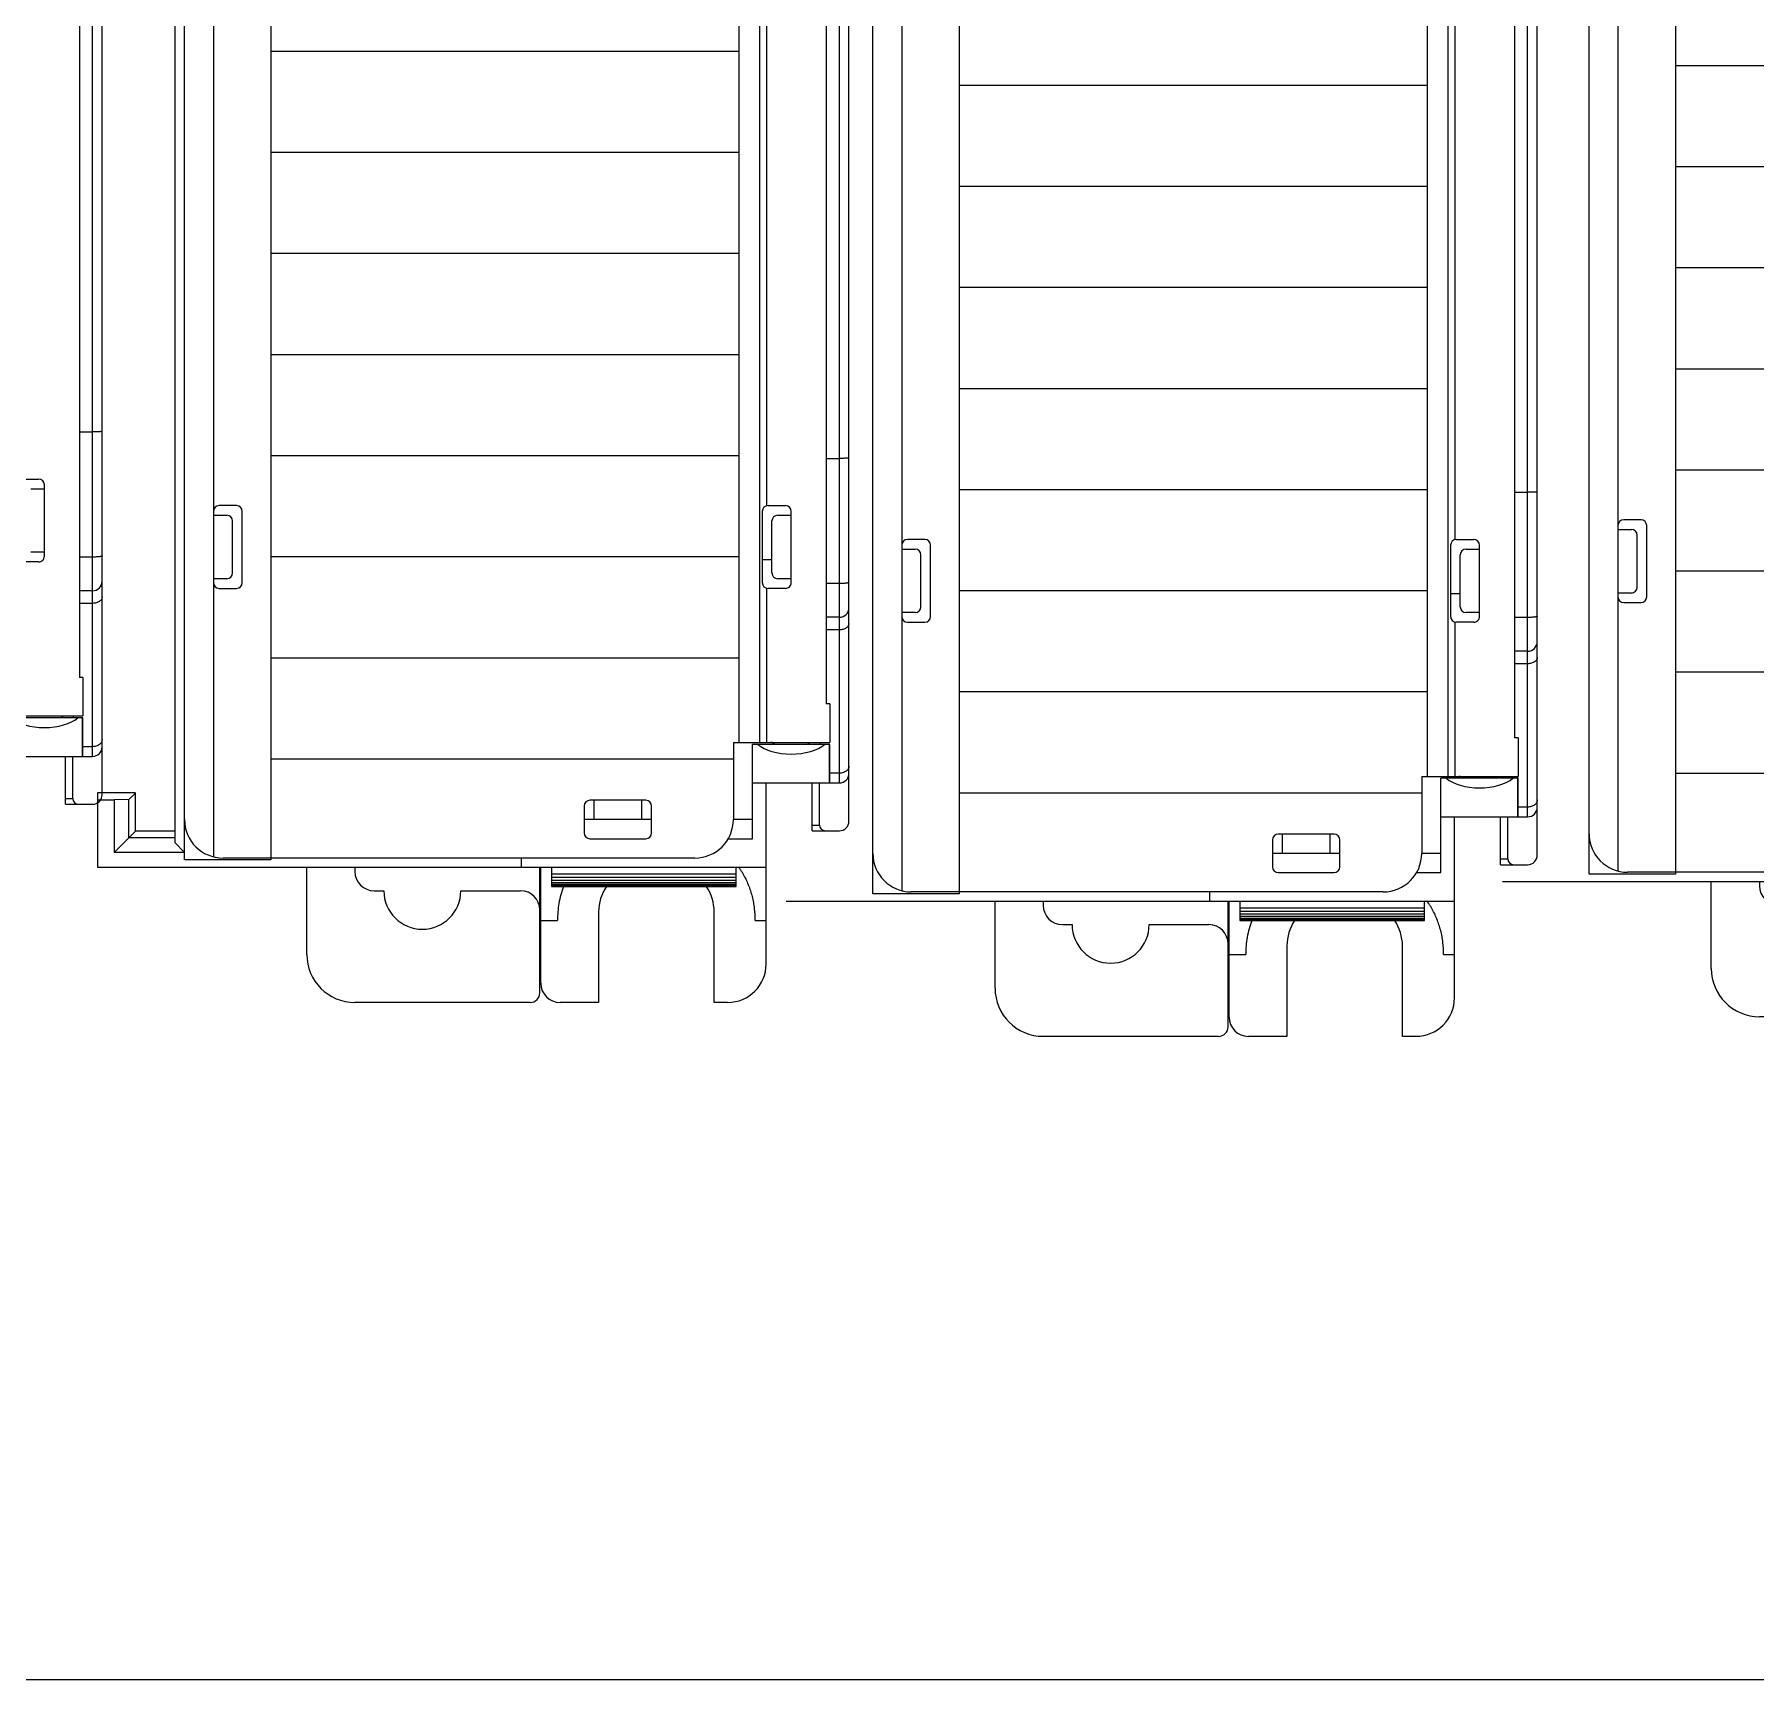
# Model space of a CAD drawing. Header units: inches. Extents: x -38 to 199, y -310 to 64.
# Drawn here: x 169.789 to 173.307, y 53.534 to 56.897 of the extents above; entities that cross this region are included whole.
import ezdxf

# ---------------------------------------------------------------- set-up
doc = ezdxf.new("R2010")
doc.units = ezdxf.units.IN
doc.header["$MEASUREMENT"] = 0
doc.layers.add('off-wire', color=6, linetype='Continuous')
doc.layers.add('PLC', color=7, linetype='Continuous')

# ---------------------------------------------------------------- blocks, each defined once
blk = doc.blocks.new('AI4')
at = {"layer": 'PLC', "linetype": 'Continuous'}
for p, q in [((216.1276, -52.2296), (216.1276, -47.774)), ((216.1079, -52.1514), (216.1079, -48.5845)), ((216.0811, -48.7774), (216.0811, -51.99)), ((216.0811, -51.488), (216.1079, -51.488)), ((215.9622, -51.5845), (215.9976, -51.5845)), ((215.9819, -51.6042), (216.0095, -51.6042)), ((216.0095, -51.742), (216.0095, -51.5963)), ((216.0095, -51.7341), (215.9819, -51.7341)), ((216.1079, -51.7438), (216.0811, -51.7438)), ((215.9976, -51.7538), (215.9622, -51.7538)), ((216.1079, -51.8128), (216.0811, -51.8128)), ((216.1079, -51.8385), (216.0811, -51.8385)), ((216.0882, -51.99), (216.0811, -51.99)), ((216.0882, -51.99), (216.0882, -52.0687)), ((215.8913, -52.0687), (216.0882, -52.0687)), ((216.0882, -52.0727), (215.9307, -52.0727)), ((216.0685, -52.0687), (216.0685, -52.0727)), ((216.087, -52.0727), (216.087, -52.1514)), ((216.0882, -52.1514), (216.0882, -52.0727)), ((216.1079, -52.1315), (216.0882, -52.1315)), ((215.9307, -52.1514), (216.1079, -52.1514)), ((216.0524, -52.2492), (216.0524, -52.1514)), ((216.0674, -52.2374), (216.0674, -52.1514)), ((216.0524, -52.2374), (216.0674, -52.2374)), ((216.0524, -52.2492), (216.1079, -52.2492))]:
    blk.add_line(p, q, dxfattribs=at)
for centre, radius, start, end in [((215.9976, -51.5963), 0.0118, 0, 90), ((215.9976, -51.742), 0.0118, 270, 0.0044), ((216.1079, -51.7931), 0.0197, 270, 359.9978), ((216.0518, -52.0805), 0.0118, 112.5, 139.4521), ((216.1079, -52.1317), 0.0197, 270, 359.9991), ((216.1079, -52.2296), 0.0197, 270, 0)]:
    blk.add_arc(centre, radius, start, end, dxfattribs=at)
for centre, major_axis, ratio, start_param, end_param in [((216.0095, -52.053), (0.0787, 0), 0.5, 3.665191, 5.759587), ((216.0792, -52.2374), (0.0118, 0), 0.999848, 3.141593, 4.712389)]:
    blk.add_ellipse(centre, major_axis=major_axis, ratio=ratio, start_param=start_param, end_param=end_param, dxfattribs=at)
for points, knots in [([(216.1276, -51.4869), (216.1276, -51.4869), (216.1275, -51.487), (216.1275, -51.487), (216.1273, -51.4871), (216.1272, -51.4871), (216.127, -51.4872), (216.1266, -51.4873), (216.126, -51.4873), (216.1252, -51.4874), (216.1242, -51.4875), (216.1231, -51.4876), (216.1212, -51.4877), (216.1187, -51.4878), (216.1153, -51.4879), (216.1117, -51.488), (216.1092, -51.488), (216.1079, -51.488)], [0, 0, 0, 0, 0.002842, 0.007273, 0.013786, 0.022509, 0.033481, 0.046706, 0.079887, 0.121887, 0.172267, 0.23051, 0.296093, 0.446892, 0.619054, 0.806193, 1, 1, 1, 1]), ([(216.1276, -51.7414), (216.1276, -51.7414), (216.1276, -51.7415), (216.1275, -51.7417), (216.1273, -51.7418), (216.1271, -51.7419), (216.1267, -51.7421), (216.126, -51.7424), (216.1252, -51.7426), (216.1242, -51.7428), (216.1231, -51.743), (216.1212, -51.7432), (216.1187, -51.7435), (216.114, -51.7438), (216.1104, -51.7438), (216.1079, -51.7438)], [0, 0, 0, 0, 0.006031, 0.012929, 0.021264, 0.031354, 0.057354, 0.091546, 0.134002, 0.184415, 0.242349, 0.307332, 0.456204, 0.625694, 1, 1, 1, 1]), ([(216.1276, -51.8252), (216.1276, -51.8261), (216.1273, -51.8279), (216.1261, -51.8304), (216.1243, -51.8327), (216.1218, -51.8347), (216.1188, -51.8364), (216.1154, -51.8376), (216.1117, -51.8383), (216.1092, -51.8385), (216.1079, -51.8385)], [0, 0, 0, 0, 0.100092, 0.204902, 0.317205, 0.438585, 0.56921, 0.707955, 0.852748, 1, 1, 1, 1]), ([(216.1218, -52.1272), (216.1199, -52.1286), (216.1165, -52.1302), (216.1117, -52.1313), (216.1092, -52.1315), (216.1079, -52.1315)], [0, 0, 0, 0, 0.483117, 0.739904, 1, 1, 1, 1]), ([(216.1276, -52.1168), (216.1276, -52.1178), (216.1273, -52.1197), (216.1262, -52.1225), (216.1243, -52.1251), (216.1227, -52.1265), (216.1218, -52.1272)], [0, 0, 0, 0, 0.234677, 0.477026, 0.731179, 1, 1, 1, 1])]:
    blk.add_open_spline(points, degree=3, knots=knots, dxfattribs=at)
blk = doc.blocks.new('ai_red')
at = {"layer": 'PLC', "color": 1, "linetype": 'Continuous'}
for p, q in [((73.1198, -179.6081), (73.1198, -184.2026)), ((74.4978, -184.1587), (74.4978, -179.7032)), ((73.1395, -184.2226), (73.1395, -180.5136)), ((73.1986, -180.5136), (73.1986, -184.2316)), ((74.2734, -183.9979), (74.2734, -180.5136)), ((74.3146, -180.5136), (74.3146, -183.9979)), ((74.4781, -184.0806), (74.4781, -180.5136)), ((74.4513, -180.7066), (74.4513, -183.9192)), ((74.3302, -183.5138), (74.3302, -182.352)), ((74.4513, -183.4171), (74.4781, -183.4171)), ((73.1986, -183.5333), (73.2261, -183.5333)), ((73.2458, -183.5136), (73.2104, -183.5136)), ((73.2576, -183.6711), (73.2576, -183.5255)), ((74.3206, -183.5255), (74.3206, -183.6711)), ((74.3324, -183.5136), (74.3679, -183.5136)), ((74.3521, -183.5333), (74.3797, -183.5333)), ((74.3797, -183.6711), (74.3797, -183.5255)), ((73.2379, -183.6514), (73.2379, -183.5451)), ((74.3403, -183.6514), (74.3403, -183.5451)), ((74.3206, -183.6239), (74.3403, -183.6239)), ((73.2261, -183.6632), (73.1986, -183.6632)), ((74.3797, -183.6632), (74.3521, -183.6632)), ((74.4781, -183.673), (74.4513, -183.673)), ((73.2104, -183.6829), (73.2458, -183.6829)), ((74.3302, -183.9979), (74.3302, -183.6827)), ((74.3679, -183.6829), (74.3324, -183.6829)), ((74.4781, -183.742), (74.4513, -183.742)), ((74.4781, -183.7677), (74.4513, -183.7677)), ((74.4584, -183.9192), (74.4513, -183.9192)), ((74.4584, -183.9192), (74.4584, -183.9979)), ((74.2616, -183.9979), (74.4584, -183.9979)), ((74.2616, -183.9979), (74.2616, -184.1554)), ((74.4584, -184.0018), (74.3009, -184.0018)), ((74.3009, -184.1947), (74.3009, -184.0018)), ((74.4387, -183.9979), (74.4387, -184.0018)), ((74.4572, -184.0018), (74.4572, -184.0806)), ((74.4584, -184.0806), (74.4584, -184.0018)), ((74.4781, -184.0607), (74.4584, -184.0607)), ((74.3009, -184.0806), (74.4781, -184.0806)), ((74.3285, -184.4506), (74.3285, -184.0806)), ((74.4226, -184.1784), (74.4226, -184.0806)), ((74.4376, -184.1666), (74.4376, -184.0806)), ((72.9623, -184.1003), (73.0391, -184.1003)), ((72.9623, -184.2538), (72.9623, -184.1003)), ((72.9623, -184.1153), (72.9955, -184.1153)), ((73.0255, -184.1148), (72.9955, -184.1153)), ((72.9955, -184.1153), (72.9955, -184.2226)), ((73.0391, -184.1012), (73.0255, -184.1148)), ((73.0255, -184.1926), (73.0255, -184.1148)), ((73.0391, -184.179), (73.0391, -184.1012)), ((73.9564, -184.1278), (73.9564, -184.1829)), ((74.0824, -184.116), (73.9683, -184.116)), ((73.9761, -184.116), (73.9761, -184.1554)), ((74.0746, -184.1554), (74.0746, -184.116)), ((74.0942, -184.1829), (74.0942, -184.1278)), ((74.0942, -184.1554), (73.9564, -184.1554)), ((74.3009, -184.1554), (74.2616, -184.1554)), ((74.4226, -184.1666), (74.4376, -184.1666)), ((72.9955, -184.2226), (73.0391, -184.179)), ((73.1198, -184.1926), (73.0255, -184.1926)), ((73.1198, -184.179), (73.0391, -184.179)), ((73.1198, -184.2026), (73.1395, -184.2226)), ((73.9683, -184.1947), (74.0824, -184.1947)), ((74.25, -184.1947), (74.3009, -184.1947)), ((74.4226, -184.1784), (74.4781, -184.1784)), ((73.1395, -184.2226), (72.9955, -184.2226)), ((74.1828, -184.2341), (73.2183, -184.2341)), ((73.8285, -184.2538), (73.8285, -184.2341)), ((74.3285, -184.2538), (72.9623, -184.2538)), ((73.3895, -184.431), (73.3895, -184.2538)), ((73.4879, -184.2538), (73.4879, -184.2617)), ((73.8659, -184.5097), (73.8659, -184.2538)), ((73.8679, -184.49), (73.8679, -184.2538)), ((73.8895, -184.2541), (73.8895, -184.2925)), ((74.2675, -184.2674), (73.8895, -184.2674)), ((74.2675, -184.2742), (73.8895, -184.2742)), ((74.2675, -184.2925), (74.2675, -184.2541)), ((73.5273, -184.301), (73.547, -184.301)), ((73.7045, -184.301), (73.8265, -184.301)), ((74.2675, -184.2799), (73.8895, -184.2799)), ((74.2675, -184.2846), (73.8895, -184.2846)), ((74.2675, -184.2883), (73.8895, -184.2883)), ((74.2675, -184.2909), (73.8895, -184.2909)), ((74.2675, -184.2925), (73.8895, -184.2925)), ((74.2675, -184.293), (73.8895, -184.293)), ((73.986, -184.3444), (73.986, -184.5294)), ((74.2222, -184.5294), (74.2222, -184.3444)), ((73.8679, -184.3621), (73.9022, -184.3621)), ((74.3059, -184.3621), (74.3285, -184.3621)), ((73.8462, -184.5294), (73.4879, -184.5294)), ((73.986, -184.5294), (73.9072, -184.5294)), ((74.2498, -184.5294), (74.2222, -184.5294))]:
    blk.add_line(p, q, dxfattribs=at)
at = {"layer": 'PLC', "color": 1}
for p, q in [((73.3163, -182.5845), (74.2734, -182.5845)), ((73.3163, -182.7912), (74.2734, -182.7912)), ((73.3163, -182.9979), (74.2734, -182.9979)), ((73.3163, -183.2046), (74.2734, -183.2046)), ((73.3163, -183.4113), (74.2734, -183.4113)), ((73.3163, -183.618), (74.2734, -183.618)), ((73.3163, -183.8247), (74.2734, -183.8247)), ((73.3163, -184.0314), (74.2616, -184.0314))]:
    blk.add_line(p, q, dxfattribs=at)
blk.add_lwpolyline([(73.1395, -180.5136), (73.3163, -180.5136), (73.3163, -184.2381), (73.1395, -184.2381)], close=True, dxfattribs=at)
at = {"layer": 'PLC', "color": 1, "linetype": 'Continuous'}
for centre, radius, start, end in [((73.2104, -183.5255), 0.0118, 90, 179.9886), ((73.2261, -183.5451), 0.0118, 0, 90), ((73.2458, -183.5255), 0.0118, 0, 90), ((74.3324, -183.5255), 0.0118, 90, 180), ((74.3521, -183.5451), 0.0118, 90, 180), ((74.3679, -183.5255), 0.0118, 0, 90), ((73.2104, -183.6711), 0.0118, 180.0095, 270), ((73.2261, -183.6514), 0.0118, 270, 360), ((73.2458, -183.6711), 0.0118, 270, 360), ((74.3324, -183.6711), 0.0118, 180, 270), ((74.3521, -183.6514), 0.0118, 180, 270), ((74.3679, -183.6711), 0.0118, 270, 0.0044), ((74.4781, -183.7223), 0.0197, 270, 359.9978), ((74.3373, -184.0097), 0.0118, 40.5479, 90), ((74.422, -184.0097), 0.0118, 112.5, 139.4521), ((74.4781, -184.0609), 0.0197, 270, 359.9991), ((73.9683, -184.1278), 0.0118, 90, 180), ((74.0824, -184.1278), 0.0118, 0, 90), ((73.2183, -184.1554), 0.0787, 180, 270), ((74.1828, -184.1554), 0.0787, 270, 0), ((74.4781, -184.1587), 0.0197, 270, 0), ((73.9683, -184.1829), 0.0118, 180, 270), ((74.0824, -184.1829), 0.0118, 270, 0), ((73.5273, -184.2617), 0.0394, 180, 270), ((74.1331, -184.3524), 0.1713, 33.8916, 35.1241), ((74.1315, -184.3535), 0.1733, 32.0748, 33.8895), ((74.1294, -184.3547), 0.1757, 30.1195, 32.0722), ((73.6257, -184.301), 0.0787, 180, 0), ((73.8265, -184.3404), 0.0394, 0, 90), ((74.0785, -184.3444), 0.0925, 145.6538, 180), ((74.1297, -184.3444), 0.0925, 0, 34.3463), ((73.4879, -184.431), 0.0984, 180, 270), ((74.2498, -184.4506), 0.0787, 270, 0), ((73.8462, -184.5097), 0.0197, 270, 0), ((73.9072, -184.49), 0.0394, 180, 270)]:
    blk.add_arc(centre, radius, start, end, dxfattribs=at)
for centre, major_axis, ratio, start_param, end_param in [((74.3797, -183.9821), (0.0787, 0), 0.5, 3.665191, 5.759587), ((74.4494, -184.1666), (0.0118, 0), 0.999848, 3.141593, 4.712389)]:
    blk.add_ellipse(centre, major_axis=major_axis, ratio=ratio, start_param=start_param, end_param=end_param, dxfattribs=at)
for points, knots in [([(74.4978, -183.4161), (74.4978, -183.4161), (74.4978, -183.4162), (74.4977, -183.4162), (74.4976, -183.4162), (74.4974, -183.4163), (74.4972, -183.4163), (74.4968, -183.4164), (74.4962, -183.4165), (74.4954, -183.4166), (74.4944, -183.4167), (74.4933, -183.4168), (74.4915, -183.4169), (74.4889, -183.417), (74.4855, -183.4171), (74.4819, -183.4171), (74.4794, -183.4171), (74.4781, -183.4171)], [0, 0, 0, 0, 0.002842, 0.007273, 0.013786, 0.022509, 0.033481, 0.046706, 0.079887, 0.121887, 0.172267, 0.23051, 0.296093, 0.446892, 0.619054, 0.806193, 1, 1, 1, 1]), ([(74.4978, -183.6706), (74.4978, -183.6706), (74.4978, -183.6707), (74.4977, -183.6708), (74.4976, -183.6709), (74.4973, -183.6711), (74.4969, -183.6713), (74.4962, -183.6715), (74.4954, -183.6717), (74.4944, -183.6719), (74.4933, -183.6721), (74.4915, -183.6724), (74.4889, -183.6726), (74.4843, -183.6729), (74.4806, -183.673), (74.4781, -183.673)], [0, 0, 0, 0, 0.006031, 0.012929, 0.021264, 0.031354, 0.057354, 0.091546, 0.134002, 0.184415, 0.242349, 0.307332, 0.456204, 0.625694, 1, 1, 1, 1]), ([(74.4978, -183.7544), (74.4978, -183.7553), (74.4975, -183.757), (74.4963, -183.7596), (74.4945, -183.7619), (74.492, -183.7639), (74.489, -183.7655), (74.4856, -183.7667), (74.4819, -183.7675), (74.4794, -183.7677), (74.4781, -183.7677)], [0, 0, 0, 0, 0.100092, 0.204902, 0.317205, 0.438585, 0.56921, 0.707955, 0.852748, 1, 1, 1, 1]), ([(74.492, -184.0564), (74.4901, -184.0578), (74.4867, -184.0594), (74.4819, -184.0605), (74.4794, -184.0607), (74.4781, -184.0607)], [0, 0, 0, 0, 0.483117, 0.739904, 1, 1, 1, 1]), ([(74.4978, -184.046), (74.4978, -184.0469), (74.4975, -184.0489), (74.4964, -184.0517), (74.4945, -184.0543), (74.4929, -184.0557), (74.492, -184.0564)], [0, 0, 0, 0, 0.234677, 0.477026, 0.731179, 1, 1, 1, 1]), ([(74.3059, -184.3621), (74.3062, -184.3539), (74.3056, -184.3415), (74.3032, -184.3252), (74.3005, -184.313), (74.297, -184.3011), (74.2912, -184.2853), (74.2856, -184.2739), (74.2814, -184.2666)], [0, 0, 0, 0, 0.246902, 0.370862, 0.495205, 0.620107, 0.745786, 1, 1, 1, 1]), ([(73.9144, -184.2924), (73.9101, -184.3035), (73.9037, -184.3265), (73.9019, -184.3503), (73.9022, -184.3621)], [0, 0, 0, 0, 0.502407, 1, 1, 1, 1])]:
    blk.add_open_spline(points, degree=3, knots=knots, dxfattribs=at)
blk = doc.blocks.new('8')
at = {"layer": 'PLC', "color": 1, "linetype": 'Continuous'}
for p, q in [((5.9607, -175.379), (5.9607, -170.9235)), ((4.6615, -171.7339), (4.6615, -175.4519)), ((5.7363, -175.2182), (5.7363, -171.7339)), ((5.7775, -171.7339), (5.7775, -175.2182)), ((5.941, -175.3008), (5.941, -171.7339)), ((5.9142, -171.9268), (5.9142, -175.1394)), ((5.7931, -174.7341), (5.7931, -173.5723)), ((5.9142, -174.6374), (5.941, -174.6374)), ((4.7087, -174.7339), (4.6733, -174.7339)), ((5.7953, -174.7339), (5.8308, -174.7339)), ((4.6615, -174.7536), (4.689, -174.7536)), ((4.7008, -174.8717), (4.7008, -174.7654)), ((4.7205, -174.8914), (4.7205, -174.7457)), ((5.7835, -174.7457), (5.7835, -174.8914)), ((5.8032, -174.8717), (5.8032, -174.7654)), ((5.815, -174.7536), (5.8426, -174.7536)), ((5.8426, -174.8914), (5.8426, -174.7457)), ((5.7835, -174.8441), (5.8032, -174.8441)), ((4.689, -174.8835), (4.6615, -174.8835)), ((4.6733, -174.9032), (4.7087, -174.9032)), ((5.7931, -175.2182), (5.7931, -174.903)), ((5.8308, -174.9032), (5.7953, -174.9032)), ((5.8426, -174.8835), (5.815, -174.8835)), ((5.941, -174.8933), (5.9142, -174.8933)), ((5.941, -174.9623), (5.9142, -174.9623)), ((5.941, -174.9879), (5.9142, -174.9879)), ((5.9213, -175.1394), (5.9142, -175.1394)), ((5.9213, -175.1394), (5.9213, -175.2182)), ((5.7245, -175.2182), (5.9213, -175.2182)), ((5.7245, -175.2182), (5.7245, -175.3756)), ((5.9213, -175.2221), (5.7638, -175.2221)), ((5.7638, -175.415), (5.7638, -175.2221)), ((5.9016, -175.2182), (5.9016, -175.2221)), ((5.9201, -175.2221), (5.9201, -175.3008)), ((5.9213, -175.3008), (5.9213, -175.2221)), ((5.7638, -175.3008), (5.941, -175.3008)), ((5.7914, -175.6709), (5.7914, -175.3008)), ((5.8855, -175.3987), (5.8855, -175.3008)), ((5.9005, -175.3869), (5.9005, -175.3008)), ((5.941, -175.2809), (5.9213, -175.2809)), ((5.5453, -175.3363), (5.4312, -175.3363)), ((5.439, -175.3363), (5.439, -175.3756)), ((5.5375, -175.3756), (5.5375, -175.3363)), ((5.4193, -175.3481), (5.4193, -175.4032)), ((5.5571, -175.4032), (5.5571, -175.3481)), ((5.5571, -175.3756), (5.4193, -175.3756)), ((5.7638, -175.3756), (5.7245, -175.3756)), ((5.8855, -175.3869), (5.9005, -175.3869)), ((5.8855, -175.3987), (5.941, -175.3987)), ((5.4312, -175.415), (5.5453, -175.415)), ((5.7129, -175.415), (5.7638, -175.415)), ((5.7914, -175.4741), (4.4253, -175.4741)), ((5.6457, -175.4544), (4.6812, -175.4544)), ((4.8524, -175.6512), (4.8524, -175.4741)), ((4.9508, -175.4741), (4.9508, -175.4819)), ((5.2914, -175.4741), (5.2914, -175.4544)), ((5.3288, -175.73), (5.3288, -175.4741)), ((5.3308, -175.7103), (5.3308, -175.4741)), ((5.3524, -175.4743), (5.3524, -175.5128)), ((5.7304, -175.5128), (5.7304, -175.4743)), ((5.7304, -175.4876), (5.3524, -175.4876)), ((5.7304, -175.4944), (5.3524, -175.4944)), ((5.7304, -175.5002), (5.3524, -175.5002)), ((5.7304, -175.5049), (5.3524, -175.5049)), ((5.7304, -175.5086), (5.3524, -175.5086)), ((5.7304, -175.5112), (5.3524, -175.5112)), ((5.7304, -175.5128), (5.3524, -175.5128)), ((5.7304, -175.5133), (5.3524, -175.5133)), ((4.9902, -175.5213), (5.0099, -175.5213)), ((5.1674, -175.5213), (5.2894, -175.5213)), ((5.3308, -175.5823), (5.3651, -175.5823)), ((5.4489, -175.5646), (5.4489, -175.7497)), ((5.6851, -175.7497), (5.6851, -175.5646)), ((5.7688, -175.5823), (5.7914, -175.5823)), ((5.3091, -175.7497), (4.9508, -175.7497)), ((5.4489, -175.7497), (5.3701, -175.7497)), ((5.7127, -175.7497), (5.6851, -175.7497))]:
    blk.add_line(p, q, dxfattribs=at)
at = {"layer": 'PLC', "color": 1}
for p, q in [((4.7792, -173.8048), (5.7363, -173.8048)), ((4.7792, -174.0115), (5.7363, -174.0115)), ((4.7792, -174.2182), (5.7363, -174.2182)), ((4.7792, -174.4249), (5.7363, -174.4249)), ((4.7792, -174.6315), (5.7363, -174.6315)), ((4.7792, -174.8382), (5.7363, -174.8382)), ((4.7792, -175.0449), (5.7363, -175.0449)), ((4.7792, -175.2516), (5.7245, -175.2516))]:
    blk.add_line(p, q, dxfattribs=at)
blk.add_lwpolyline([(4.6024, -171.7339), (4.7792, -171.7339), (4.7792, -175.4583), (4.6024, -175.4583)], close=True, dxfattribs=at)
at = {"layer": 'PLC', "color": 1, "linetype": 'Continuous'}
for centre, radius, start, end in [((4.6733, -174.7457), 0.0118, 90, 179.9886), ((4.7087, -174.7457), 0.0118, 0, 90), ((5.7953, -174.7457), 0.0118, 90, 180), ((5.8308, -174.7457), 0.0118, 0, 90), ((4.689, -174.7654), 0.0118, 0, 90), ((5.815, -174.7654), 0.0118, 90, 180), ((4.689, -174.8717), 0.0118, 270, 360), ((5.815, -174.8717), 0.0118, 180, 270), ((4.6733, -174.8914), 0.0118, 180.0095, 270), ((4.7087, -174.8914), 0.0118, 270, 360), ((5.7953, -174.8914), 0.0118, 180, 270), ((5.8308, -174.8914), 0.0118, 270, 0.0044), ((5.941, -174.9426), 0.0197, 270, 359.9978), ((5.8003, -175.23), 0.0118, 40.5479, 90), ((5.8849, -175.23), 0.0118, 112.5, 139.4521), ((5.941, -175.2812), 0.0197, 270, 359.9991), ((5.4312, -175.3481), 0.0118, 90, 180), ((5.5453, -175.3481), 0.0118, 0, 90), ((4.6812, -175.3756), 0.0787, 180, 270), ((5.4312, -175.4032), 0.0118, 180, 270), ((5.5453, -175.4032), 0.0118, 270, 0), ((5.6457, -175.3756), 0.0787, 270, 0), ((5.941, -175.379), 0.0197, 270, 0), ((5.596, -175.5726), 0.1713, 33.8916, 35.1241), ((5.5944, -175.5737), 0.1733, 32.0748, 33.8895), ((4.9902, -175.4819), 0.0394, 180, 270), ((5.5414, -175.5646), 0.0925, 145.6538, 180), ((5.5926, -175.5646), 0.0925, 0, 34.3463), ((5.5923, -175.575), 0.1757, 30.1195, 32.0722), ((5.0886, -175.5213), 0.0787, 180, 0), ((5.2894, -175.5607), 0.0394, 0, 90), ((4.9508, -175.6512), 0.0984, 180, 270), ((5.7127, -175.6709), 0.0787, 270, 0), ((5.3701, -175.7103), 0.0394, 180, 270), ((5.3091, -175.73), 0.0197, 270, 0)]:
    blk.add_arc(centre, radius, start, end, dxfattribs=at)
for centre, major_axis, ratio, start_param, end_param in [((5.8426, -175.2024), (0.0787, 0), 0.5, 3.665191, 5.759587), ((5.9123, -175.3869), (0.0118, 0), 0.999848, 3.141593, 4.712389)]:
    blk.add_ellipse(centre, major_axis=major_axis, ratio=ratio, start_param=start_param, end_param=end_param, dxfattribs=at)
for points, knots in [([(5.9607, -174.6364), (5.9607, -174.6364), (5.9607, -174.6364), (5.9606, -174.6365), (5.9605, -174.6365), (5.9603, -174.6366), (5.9601, -174.6366), (5.9597, -174.6367), (5.9591, -174.6368), (5.9583, -174.6369), (5.9573, -174.6369), (5.9562, -174.637), (5.9544, -174.6371), (5.9518, -174.6372), (5.9484, -174.6373), (5.9448, -174.6374), (5.9423, -174.6374), (5.941, -174.6374)], [0, 0, 0, 0, 0.002842, 0.007273, 0.013786, 0.022509, 0.033481, 0.046706, 0.079887, 0.121887, 0.172267, 0.23051, 0.296093, 0.446892, 0.619054, 0.806193, 1, 1, 1, 1]), ([(5.9607, -174.8908), (5.9607, -174.8909), (5.9607, -174.891), (5.9606, -174.8911), (5.9605, -174.8912), (5.9602, -174.8914), (5.9598, -174.8916), (5.9591, -174.8918), (5.9583, -174.892), (5.9573, -174.8922), (5.9562, -174.8924), (5.9544, -174.8926), (5.9518, -174.8929), (5.9472, -174.8932), (5.9435, -174.8933), (5.941, -174.8933)], [0, 0, 0, 0, 0.006031, 0.012929, 0.021264, 0.031354, 0.057354, 0.091546, 0.134002, 0.184415, 0.242349, 0.307332, 0.456204, 0.625694, 1, 1, 1, 1]), ([(5.9607, -174.9747), (5.9607, -174.9755), (5.9604, -174.9773), (5.9593, -174.9799), (5.9574, -174.9822), (5.9549, -174.9842), (5.9519, -174.9858), (5.9485, -174.987), (5.9448, -174.9878), (5.9423, -174.9879), (5.941, -174.9879)], [0, 0, 0, 0, 0.100092, 0.204902, 0.317205, 0.438585, 0.56921, 0.707955, 0.852748, 1, 1, 1, 1]), ([(5.9607, -175.2662), (5.9607, -175.2672), (5.9604, -175.2692), (5.9593, -175.272), (5.9574, -175.2745), (5.9558, -175.276), (5.9549, -175.2766)], [0, 0, 0, 0, 0.234677, 0.477026, 0.731179, 1, 1, 1, 1]), ([(5.9549, -175.2766), (5.953, -175.2781), (5.9496, -175.2797), (5.9448, -175.2807), (5.9423, -175.2809), (5.941, -175.2809)], [0, 0, 0, 0, 0.483117, 0.739904, 1, 1, 1, 1]), ([(5.3773, -175.5126), (5.373, -175.5238), (5.3666, -175.5467), (5.3648, -175.5705), (5.3651, -175.5823)], [0, 0, 0, 0, 0.502407, 1, 1, 1, 1]), ([(5.7688, -175.5823), (5.7691, -175.5741), (5.7685, -175.5617), (5.7661, -175.5454), (5.7634, -175.5333), (5.7599, -175.5213), (5.7541, -175.5056), (5.7485, -175.4942), (5.7443, -175.4868)], [0, 0, 0, 0, 0.246902, 0.370862, 0.495205, 0.620107, 0.745786, 1, 1, 1, 1])]:
    blk.add_open_spline(points, degree=3, knots=knots, dxfattribs=at)

msp = doc.modelspace()

# ---------------------------------------------------------------- linework, layer by layer
for points in [[(151.10745, 53.53377), (186.10745, 53.53377), (186.10745, 61.28377)], [(151.10745, 53.53377), (186.10745, 53.53377), (186.10745, 51.53377), (151.10745, 51.53377), (151.10745, 53.53377)]]:
    msp.add_lwpolyline(points)

# ---------------------------------------------------------------- block references
msp.add_blockref('AI4', (-46.19977, 107.57242))
at = {"layer": 'off-wire', "color": 0}
for name, p in [('8', (168.36449, 230.63859)), ('8', (166.9005, 230.59841)), ('ai_red', (96.9565, 239.44742))]:
    msp.add_blockref(name, p, dxfattribs=at)

doc.saveas('drawing.dxf')
